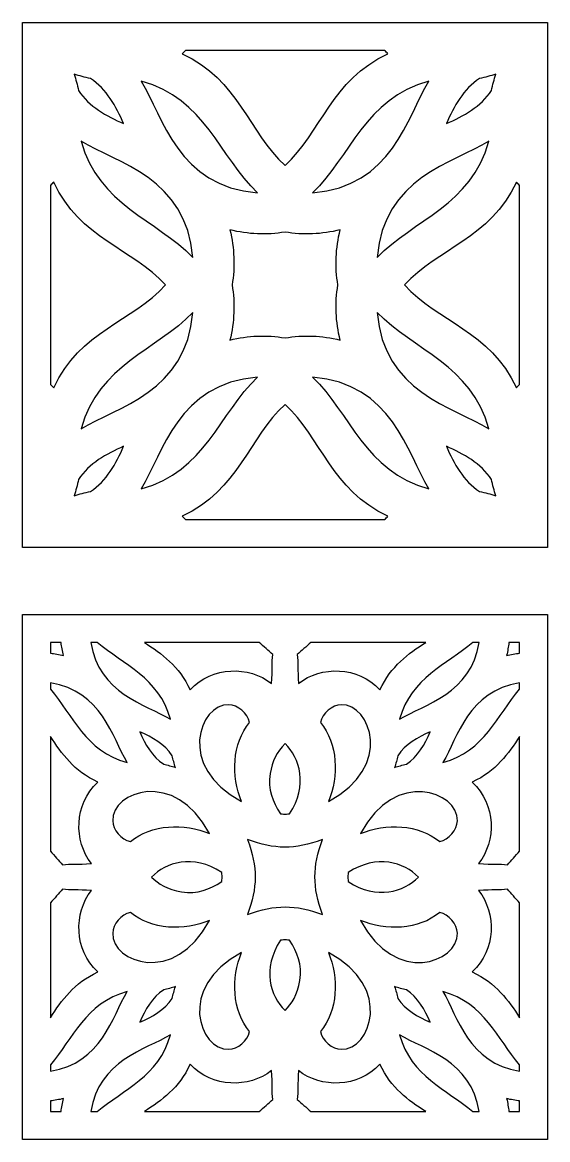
# Model space of a CAD drawing. Header units: millimetres. Extents: x -515 to 516, y -319 to 319.
# Drawn here: x 216 to 516, y -319 to 319 of the extents above; entities that cross this region are included whole.
import ezdxf

# ---------------------------------------------------------------- set-up
doc = ezdxf.new("R2010")
doc.units = ezdxf.units.MM
doc.header["$MEASUREMENT"] = 0
doc.layers.add('layer 1', color=7, linetype='Continuous')

msp = doc.modelspace()

# ---------------------------------------------------------------- linework, layer by layer
at = {"layer": 'layer 1'}
for points, knots in [([(515.6899, 19.2426), (515.6899, 19.2426), (515.6899, 319.2424), (515.6899, 319.2424), (515.6899, 319.2424), (515.6899, 319.2424), (215.7091, 319.2424), (215.7091, 319.2424), (215.7091, 319.2424), (215.7091, 309.1865), (215.7091, 27.4814), (215.7091, 19.2426), (215.7091, 19.2426), (215.7091, 19.2426), (515.6899, 19.2426), (515.6899, 19.2426)], [0, 0, 0, 0, 0.2, 0.2, 0.2, 0.2, 0.4, 0.4, 0.4, 0.4, 0.6, 0.6, 0.6, 0.6, 1, 1, 1, 1]), ([(308.8728, 303.242), (308.8728, 303.242), (422.5403, 303.242), (422.5403, 303.242), (422.5403, 303.242), (423.1589, 302.5968), (423.7845, 301.9613), (424.4452, 301.3414), (424.4452, 301.3414), (392.0903, 286.3244), (386.5092, 256.2877), (365.7101, 237.4771), (365.7101, 237.4771), (365.7101, 237.4771), (365.7101, 237.4771), (365.7101, 237.4771), (365.7101, 237.4771), (344.9039, 256.2884), (339.3299, 286.3237), (306.9679, 301.3435), (306.9679, 301.3435), (307.6286, 301.9627), (308.2613, 302.5968), (308.8728, 303.242)], [0, 0, 0, 0, 0.14285714, 0.14285714, 0.14285714, 0.14285714, 0.28571429, 0.28571429, 0.28571429, 0.28571429, 0.42857143, 0.42857143, 0.42857143, 0.42857143, 0.57142857, 0.57142857, 0.57142857, 0.57142857, 0.71428571, 0.71428571, 0.71428571, 0.71428571, 1, 1, 1, 1]), ([(254.5941, 287.1953), (263.7952, 281.1404), (269.3271, 271.1781), (273.5586, 261.3894), (273.5586, 261.3894), (263.7741, 265.6286), (253.8068, 271.1528), (247.7548, 280.3539), (247.7548, 280.3539), (247.1292, 283.5043), (246.2857, 286.6252), (245.2454, 289.7033), (245.2454, 289.7033), (248.3242, 288.6602), (251.4521, 287.8195), (254.5941, 287.1953)], [0, 0, 0, 0, 0.2, 0.2, 0.2, 0.2, 0.4, 0.4, 0.4, 0.4, 0.6, 0.6, 0.6, 0.6, 1, 1, 1, 1]), ([(476.819, 287.1953), (479.968, 287.8195), (483.096, 288.6623), (486.1677, 289.7012), (486.1677, 289.7012), (485.1274, 286.6252), (484.2909, 283.5022), (483.6654, 280.3504), (483.6654, 280.3504), (477.6063, 271.1528), (467.646, 265.6265), (457.8545, 261.3887), (457.8545, 261.3887), (462.0931, 271.176), (467.6179, 281.1404), (476.819, 287.1953)], [0, 0, 0, 0, 0.2, 0.2, 0.2, 0.2, 0.4, 0.4, 0.4, 0.4, 0.6, 0.6, 0.6, 0.6, 1, 1, 1, 1]), ([(350, 221.8929), (304.6413, 225.418), (295.9252, 265.1921), (283.6383, 285.6693), (283.6383, 285.6693), (320.0209, 275.8651), (328.4348, 242.5177), (350, 221.8929)], [0, 0, 0, 0, 0.33333333, 0.33333333, 0.33333333, 0.33333333, 1, 1, 1, 1]), ([(381.4131, 221.8901), (402.9783, 242.517), (411.3992, 275.8651), (447.7818, 285.6672), (447.7818, 285.6672), (435.495, 265.1921), (426.7718, 225.4173), (381.4131, 221.8901)], [0, 0, 0, 0, 0.33333333, 0.33333333, 0.33333333, 0.33333333, 1, 1, 1, 1]), ([(249.2801, 251.3111), (269.7559, 239.0249), (309.5335, 230.3067), (313.0551, 184.9508), (313.0551, 184.9508), (292.4317, 206.5139), (259.0857, 214.932), (249.2801, 251.3111)], [0, 0, 0, 0, 0.33333333, 0.33333333, 0.33333333, 0.33333333, 1, 1, 1, 1]), ([(418.358, 184.9486), (421.8866, 230.3046), (461.6643, 239.0242), (482.14, 251.3104), (482.14, 251.3104), (472.3344, 214.9299), (438.9884, 206.5104), (418.358, 184.9486)], [0, 0, 0, 0, 0.33333333, 0.33333333, 0.33333333, 0.33333333, 1, 1, 1, 1]), ([(231.7074, 112.4056), (231.7074, 112.4056), (231.7074, 226.0766), (231.7074, 226.0766), (231.7074, 226.0766), (232.354, 226.6895), (232.9867, 227.3215), (233.6052, 227.9794), (233.6052, 227.9794), (248.6264, 195.623), (278.6617, 190.0447), (297.4716, 169.2407), (297.4716, 169.2407), (278.6617, 148.4381), (248.6264, 142.8591), (233.6052, 110.5021), (233.6052, 110.5021), (232.9867, 111.16), (232.354, 111.7926), (231.7074, 112.4056)], [0, 0, 0, 0, 0.16666667, 0.16666667, 0.16666667, 0.16666667, 0.33333333, 0.33333333, 0.33333333, 0.33333333, 0.5, 0.5, 0.5, 0.5, 0.66666667, 0.66666667, 0.66666667, 0.66666667, 1, 1, 1, 1]), ([(499.7058, 112.402), (499.0661, 111.7898), (498.4265, 111.1593), (497.8079, 110.5021), (497.8079, 110.5021), (482.7937, 142.8591), (452.7584, 148.4381), (433.9485, 169.24), (433.9485, 169.24), (452.7584, 190.0419), (482.7937, 195.6202), (497.8079, 227.9794), (497.8079, 227.9794), (498.4265, 227.3215), (499.0661, 226.6902), (499.7058, 226.0773), (499.7058, 226.0773), (499.7058, 226.0773), (499.7058, 112.402), (499.7058, 112.402)], [0, 0, 0, 0, 0.16666667, 0.16666667, 0.16666667, 0.16666667, 0.33333333, 0.33333333, 0.33333333, 0.33333333, 0.5, 0.5, 0.5, 0.5, 0.66666667, 0.66666667, 0.66666667, 0.66666667, 1, 1, 1, 1]), ([(395.9493, 169.2407), (394.1076, 158.8777), (394.6489, 148.0972), (397.1864, 137.7665), (397.1864, 137.7665), (386.8536, 140.3005), (376.078, 140.8404), (365.7101, 138.9994), (365.7101, 138.9994), (365.7101, 138.9994), (365.7101, 139.0023), (365.7101, 139.0023), (365.7101, 139.0023), (355.3422, 140.8411), (344.5665, 140.3012), (334.2338, 137.7665), (334.2338, 137.7665), (336.7713, 148.0993), (337.3055, 158.8798), (335.4709, 169.2421), (335.4709, 169.2421), (335.4709, 169.2421), (335.4639, 169.2421), (335.4639, 169.2421), (335.4639, 169.2421), (337.3055, 179.6051), (336.7713, 190.3835), (334.2338, 200.7149), (334.2338, 200.7149), (344.5665, 198.1809), (355.3422, 197.6411), (365.7101, 199.482), (365.7101, 199.482), (365.7101, 199.482), (365.7101, 199.4799), (365.7101, 199.4799), (365.7101, 199.4799), (376.071, 197.6404), (386.8536, 198.1809), (397.1864, 200.7149), (397.1864, 200.7149), (394.6489, 190.3828), (394.1076, 179.6044), (395.9493, 169.2407)], [0, 0, 0, 0, 0.08333333, 0.08333333, 0.08333333, 0.08333333, 0.16666667, 0.16666667, 0.16666667, 0.16666667, 0.25, 0.25, 0.25, 0.25, 0.33333333, 0.33333333, 0.33333333, 0.33333333, 0.41666667, 0.41666667, 0.41666667, 0.41666667, 0.5, 0.5, 0.5, 0.5, 0.58333333, 0.58333333, 0.58333333, 0.58333333, 0.66666667, 0.66666667, 0.66666667, 0.66666667, 0.75, 0.75, 0.75, 0.75, 0.83333333, 0.83333333, 0.83333333, 0.83333333, 1, 1, 1, 1]), ([(313.0551, 153.5314), (309.5335, 108.1747), (269.7559, 99.4573), (249.2801, 87.1711), (249.2801, 87.1711), (259.0857, 123.5502), (292.4317, 131.9717), (313.0551, 153.5314)], [0, 0, 0, 0, 0.33333333, 0.33333333, 0.33333333, 0.33333333, 1, 1, 1, 1]), ([(482.14, 87.1711), (461.6643, 99.4551), (421.8796, 108.1747), (418.358, 153.5314), (418.358, 153.5314), (438.9884, 131.9675), (472.3344, 123.5495), (482.14, 87.1711)], [0, 0, 0, 0, 0.33333333, 0.33333333, 0.33333333, 0.33333333, 1, 1, 1, 1]), ([(350, 116.5893), (328.4418, 95.9645), (320.0209, 62.6163), (283.6383, 52.8129), (283.6383, 52.8129), (295.9252, 73.29), (304.6413, 113.0642), (350, 116.5893)], [0, 0, 0, 0, 0.33333333, 0.33333333, 0.33333333, 0.33333333, 1, 1, 1, 1]), ([(381.4201, 116.5914), (426.7718, 113.0635), (435.495, 73.2879), (447.7818, 52.8129), (447.7818, 52.8129), (411.3992, 62.6163), (402.9783, 95.9624), (381.4201, 116.5914)], [0, 0, 0, 0, 0.33333333, 0.33333333, 0.33333333, 0.33333333, 1, 1, 1, 1]), ([(422.5474, 35.2422), (422.5474, 35.2422), (308.8728, 35.2422), (308.8728, 35.2422), (308.8728, 35.2422), (308.2613, 35.8861), (307.6286, 36.5201), (306.9679, 37.138), (306.9679, 37.138), (339.3228, 52.1578), (344.9039, 82.1917), (365.7101, 101.003), (365.7101, 101.003), (386.5092, 82.1917), (392.0903, 52.1556), (424.4452, 37.138), (424.4452, 37.138), (423.7915, 36.5201), (423.1589, 35.8861), (422.5474, 35.2422)], [0, 0, 0, 0, 0.16666667, 0.16666667, 0.16666667, 0.16666667, 0.33333333, 0.33333333, 0.33333333, 0.33333333, 0.5, 0.5, 0.5, 0.5, 0.66666667, 0.66666667, 0.66666667, 0.66666667, 1, 1, 1, 1]), ([(254.6011, 51.2861), (251.4451, 50.6627), (248.3242, 49.8213), (245.2454, 48.7824), (245.2454, 48.7824), (246.2857, 51.8562), (247.1292, 54.9813), (247.7548, 58.1311), (247.7548, 58.1311), (253.8068, 67.3294), (263.7741, 72.857), (273.5586, 77.0935), (273.5586, 77.0935), (269.3271, 67.3041), (263.7952, 57.341), (254.6011, 51.2861)], [0, 0, 0, 0, 0.2, 0.2, 0.2, 0.2, 0.4, 0.4, 0.4, 0.4, 0.6, 0.6, 0.6, 0.6, 1, 1, 1, 1]), ([(476.819, 51.284), (467.6179, 57.3389), (462.0931, 67.3055), (457.8545, 77.0928), (457.8545, 77.0928), (467.646, 72.8549), (477.6063, 67.3287), (483.6654, 58.1276), (483.6654, 58.1276), (484.2909, 54.9792), (485.1274, 51.8562), (486.1677, 48.7803), (486.1677, 48.7803), (483.096, 49.8199), (479.968, 50.662), (476.819, 51.284)], [0, 0, 0, 0, 0.2, 0.2, 0.2, 0.2, 0.4, 0.4, 0.4, 0.4, 0.6, 0.6, 0.6, 0.6, 1, 1, 1, 1]), ([(515.6899, -318.9111), (515.6899, -318.9111), (515.6899, -18.9099), (515.6899, -18.9099), (515.6899, -18.9099), (515.6899, -18.9099), (215.7091, -18.9099), (215.7091, -18.9099), (215.7091, -18.9099), (215.7091, -18.9099), (215.7091, -318.9111), (215.7091, -318.9111), (215.7091, -318.9111), (215.7091, -318.9111), (515.6899, -318.9111), (515.6899, -318.9111)], [0, 0, 0, 0, 0.2, 0.2, 0.2, 0.2, 0.4, 0.4, 0.4, 0.4, 0.6, 0.6, 0.6, 0.6, 1, 1, 1, 1]), ([(231.7074, -34.911), (231.7074, -34.911), (237.8508, -34.911), (237.8508, -34.911), (237.8508, -34.911), (238.1249, -37.4119), (238.5537, -39.9065), (239.1582, -42.3618), (239.1582, -42.3618), (236.7051, -41.7587), (234.2097, -41.3321), (231.7074, -41.053), (231.7074, -41.053), (231.7074, -41.053), (231.7074, -34.911), (231.7074, -34.911)], [0, 0, 0, 0, 0.2, 0.2, 0.2, 0.2, 0.4, 0.4, 0.4, 0.4, 0.6, 0.6, 0.6, 0.6, 1, 1, 1, 1]), ([(258.4882, -34.911), (273.2985, -47.7454), (293.8094, -54.8785), (300.2411, -78.7402), (300.2411, -78.7402), (286.1266, -70.2701), (259.2685, -64.1422), (254.8401, -34.911), (254.8401, -34.911), (254.8401, -34.911), (258.4882, -34.911), (258.4882, -34.911)], [0, 0, 0, 0, 0.25, 0.25, 0.25, 0.25, 0.5, 0.5, 0.5, 0.5, 1, 1, 1, 1]), ([(350.9349, -34.911), (353.5708, -37.3416), (356.2067, -39.6486), (358.8286, -41.8325), (358.8286, -41.8325), (357.957, -46.7184), (358.6599, -50.1262), (357.9851, -58.3495), (357.9851, -58.3495), (345.0234, -48.2395), (324.2806, -48.3836), (311.5087, -61.966), (311.5087, -61.966), (305.2177, -48.4012), (295.2574, -41.3742), (285.3745, -34.911), (285.3745, -34.911), (285.3745, -34.911), (350.9349, -34.911), (350.9349, -34.911)], [0, 0, 0, 0, 0.16666667, 0.16666667, 0.16666667, 0.16666667, 0.33333333, 0.33333333, 0.33333333, 0.33333333, 0.5, 0.5, 0.5, 0.5, 0.66666667, 0.66666667, 0.66666667, 0.66666667, 1, 1, 1, 1]), ([(380.4852, -34.911), (380.4852, -34.911), (446.0456, -34.911), (446.0456, -34.911), (446.0456, -34.911), (436.1557, -41.3742), (426.2025, -48.4012), (419.9044, -61.966), (419.9044, -61.966), (407.1396, -48.3836), (386.3967, -48.2395), (373.4351, -58.3495), (373.4351, -58.3495), (372.7603, -50.1508), (373.4561, -46.7149), (372.5916, -41.8325), (372.5916, -41.8325), (375.2134, -39.6486), (377.8423, -37.3416), (380.4852, -34.911)], [0, 0, 0, 0, 0.16666667, 0.16666667, 0.16666667, 0.16666667, 0.33333333, 0.33333333, 0.33333333, 0.33333333, 0.5, 0.5, 0.5, 0.5, 0.66666667, 0.66666667, 0.66666667, 0.66666667, 1, 1, 1, 1]), ([(476.58, -34.911), (472.1517, -64.1422), (445.2935, -70.2701), (431.1791, -78.7402), (431.1791, -78.7402), (437.6107, -54.8785), (458.1146, -47.7454), (472.9319, -34.911), (472.9319, -34.911), (472.9319, -34.911), (476.58, -34.911), (476.58, -34.911)], [0, 0, 0, 0, 0.25, 0.25, 0.25, 0.25, 0.5, 0.5, 0.5, 0.5, 1, 1, 1, 1]), ([(493.5694, -34.911), (493.5694, -34.911), (499.7058, -34.911), (499.7058, -34.911), (499.7058, -34.911), (499.7058, -34.911), (499.7058, -41.053), (499.7058, -41.053), (499.7058, -41.053), (497.2104, -41.3321), (494.7151, -41.7587), (492.2619, -42.3618), (492.2619, -42.3618), (492.8664, -39.9065), (493.2882, -37.4119), (493.5694, -34.911)], [0, 0, 0, 0, 0.2, 0.2, 0.2, 0.2, 0.4, 0.4, 0.4, 0.4, 0.6, 0.6, 0.6, 0.6, 1, 1, 1, 1]), ([(231.7074, -58.0465), (260.9414, -62.4735), (267.0637, -89.3267), (275.5338, -103.4419), (275.5338, -103.4419), (251.677, -97.0137), (244.5425, -76.5071), (231.7074, -61.6939), (231.7074, -61.6939), (231.7074, -61.6939), (231.7074, -58.0465), (231.7074, -58.0465)], [0, 0, 0, 0, 0.25, 0.25, 0.25, 0.25, 0.5, 0.5, 0.5, 0.5, 1, 1, 1, 1]), ([(499.7058, -61.6975), (486.8777, -76.5071), (479.7361, -97.0137), (455.8864, -103.4419), (455.8864, -103.4419), (464.3494, -89.3267), (470.4788, -62.4735), (499.7058, -58.0465), (499.7058, -58.0465), (499.7058, -58.0465), (499.7058, -61.6975), (499.7058, -61.6975)], [0, 0, 0, 0, 0.25, 0.25, 0.25, 0.25, 0.5, 0.5, 0.5, 0.5, 1, 1, 1, 1]), ([(340.8622, -125.7761), (303.3971, -105.791), (317.0055, -70.048), (333.5871, -70.5063), (333.5871, -70.5063), (338.7324, -70.6476), (344.3557, -75.3606), (345.4803, -80.5924), (345.4803, -80.5924), (335.3444, -92.5974), (334.9929, -111.3861), (340.8622, -125.7761)], [0, 0, 0, 0, 0.25, 0.25, 0.25, 0.25, 0.5, 0.5, 0.5, 0.5, 1, 1, 1, 1]), ([(390.5579, -125.7761), (396.4132, -111.4248), (396.0898, -92.6185), (385.9328, -80.5924), (385.9328, -80.5924), (387.0574, -75.3606), (392.6877, -70.6476), (397.833, -70.5063), (397.833, -70.5063), (414.4077, -70.048), (428.0441, -105.7804), (390.5579, -125.7761)], [0, 0, 0, 0, 0.25, 0.25, 0.25, 0.25, 0.5, 0.5, 0.5, 0.5, 1, 1, 1, 1]), ([(231.7074, -88.5753), (238.1741, -98.4639), (245.2032, -108.4192), (258.7624, -114.713), (258.7624, -114.713), (245.1821, -127.487), (245.0345, -148.227), (255.1494, -161.1915), (255.1494, -161.1915), (246.9464, -161.8579), (243.5092, -161.1634), (238.631, -162.0308), (238.631, -162.0308), (236.445, -159.4132), (234.1394, -156.7779), (231.7074, -154.1392), (231.7074, -154.1392), (231.7074, -154.1392), (231.7074, -88.5753), (231.7074, -88.5753)], [0, 0, 0, 0, 0.16666667, 0.16666667, 0.16666667, 0.16666667, 0.33333333, 0.33333333, 0.33333333, 0.33333333, 0.5, 0.5, 0.5, 0.5, 0.66666667, 0.66666667, 0.66666667, 0.66666667, 1, 1, 1, 1]), ([(282.7808, -85.9865), (289.8169, -89.0308), (296.9866, -93.0065), (301.3376, -99.6208), (301.3376, -99.6208), (301.7875, -101.8863), (302.392, -104.1293), (303.1371, -106.3414), (303.1371, -106.3414), (300.9229, -105.5935), (298.6806, -104.9904), (296.4172, -104.5426), (296.4172, -104.5426), (289.8029, -100.1895), (285.8314, -93.024), (282.7808, -85.9865)], [0, 0, 0, 0, 0.2, 0.2, 0.2, 0.2, 0.4, 0.4, 0.4, 0.4, 0.6, 0.6, 0.6, 0.6, 1, 1, 1, 1]), ([(428.2761, -106.3414), (429.0282, -104.1293), (429.6327, -101.8863), (430.0825, -99.6208), (430.0825, -99.6208), (434.4336, -93.0065), (441.5962, -89.0308), (448.6394, -85.9865), (448.6394, -85.9865), (445.5887, -93.024), (441.6173, -100.1895), (435.0029, -104.5426), (435.0029, -104.5426), (432.7395, -104.9904), (430.4902, -105.5935), (428.2761, -106.3414)], [0, 0, 0, 0, 0.2, 0.2, 0.2, 0.2, 0.4, 0.4, 0.4, 0.4, 0.6, 0.6, 0.6, 0.6, 1, 1, 1, 1]), ([(499.7058, -154.1462), (497.2807, -156.7815), (494.9681, -159.4132), (492.7891, -162.0308), (492.7891, -162.0308), (487.9039, -161.1634), (484.4948, -161.8614), (476.2707, -161.1915), (476.2707, -161.1915), (486.3856, -148.227), (486.238, -127.487), (472.6578, -114.713), (472.6578, -114.713), (486.2169, -108.4192), (493.239, -98.4674), (499.7058, -88.5823), (499.7058, -88.5823), (499.7058, -88.5823), (499.7058, -154.1462), (499.7058, -154.1462)], [0, 0, 0, 0, 0.16666667, 0.16666667, 0.16666667, 0.16666667, 0.33333333, 0.33333333, 0.33333333, 0.33333333, 0.5, 0.5, 0.5, 0.5, 0.66666667, 0.66666667, 0.66666667, 0.66666667, 1, 1, 1, 1]), ([(368.346, -132.7644), (365.0775, -133.17), (366.3427, -133.1735), (363.0742, -132.7644), (363.0742, -132.7644), (358.6458, -125.9244), (355.785, -118.9642), (357.2822, -109.8306), (357.2822, -109.8306), (358.4068, -102.9723), (360.9303, -97.3385), (365.7101, -92.7133), (365.7101, -92.7133), (374.2012, -100.9374), (378.8967, -116.4485), (368.346, -132.7644)], [0, 0, 0, 0, 0.2, 0.2, 0.2, 0.2, 0.4, 0.4, 0.4, 0.4, 0.6, 0.6, 0.6, 0.6, 1, 1, 1, 1]), ([(322.5725, -144.0672), (308.2191, -138.2078), (289.4163, -138.529), (277.3895, -148.6853), (277.3895, -148.6853), (272.1598, -147.56), (267.4433, -141.9332), (267.3027, -136.7935), (267.3027, -136.7935), (266.8458, -120.2126), (302.5747, -106.5782), (322.5725, -144.0672)], [0, 0, 0, 0, 0.25, 0.25, 0.25, 0.25, 0.5, 0.5, 0.5, 0.5, 1, 1, 1, 1]), ([(464.1174, -136.7935), (463.9769, -141.9332), (459.2603, -147.56), (454.0307, -148.6853), (454.0307, -148.6853), (442.025, -138.5501), (423.2362, -138.1902), (408.8406, -144.0672), (408.8406, -144.0672), (428.8314, -106.5993), (464.5743, -120.2091), (464.1174, -136.7935)], [0, 0, 0, 0, 0.25, 0.25, 0.25, 0.25, 0.5, 0.5, 0.5, 0.5, 1, 1, 1, 1]), ([(387.0926, -147.5284), (381.3779, -163.0542), (381.2866, -174.5334), (387.0926, -190.299), (387.0926, -190.299), (371.5723, -184.5773), (360.0868, -184.4923), (344.3276, -190.299), (344.3276, -190.299), (350.0071, -174.8722), (350.1687, -163.386), (344.3276, -147.5248), (344.3276, -147.5248), (359.7072, -153.1938), (371.1998, -153.3808), (387.0926, -147.5284)], [0, 0, 0, 0, 0.2, 0.2, 0.2, 0.2, 0.4, 0.4, 0.4, 0.4, 0.6, 0.6, 0.6, 0.6, 1, 1, 1, 1]), ([(306.6235, -177.3416), (298.4346, -176.0011), (293.3033, -172.8296), (289.5147, -168.9137), (289.5147, -168.9137), (297.4927, -160.6728), (312.9989, -155.5647), (329.5594, -166.275), (329.5594, -166.275), (329.9671, -169.5456), (329.9671, -168.279), (329.5594, -171.5489), (329.5594, -171.5489), (322.7201, -175.973), (315.7613, -178.8374), (306.6235, -177.3416)], [0, 0, 0, 0, 0.2, 0.2, 0.2, 0.2, 0.4, 0.4, 0.4, 0.4, 0.6, 0.6, 0.6, 0.6, 1, 1, 1, 1]), ([(401.8537, -166.275), (418.1893, -155.713), (433.7517, -160.4963), (441.9055, -168.9137), (441.9055, -168.9137), (433.6814, -177.3978), (418.1682, -182.0968), (401.8537, -171.5524), (401.8537, -171.5524), (401.453, -168.2825), (401.453, -169.5456), (401.8537, -166.275)], [0, 0, 0, 0, 0.25, 0.25, 0.25, 0.25, 0.5, 0.5, 0.5, 0.5, 1, 1, 1, 1]), ([(231.7074, -183.6846), (234.1394, -181.0459), (236.445, -178.4142), (238.631, -175.7931), (238.631, -175.7931), (243.5162, -176.6604), (246.9254, -175.9653), (255.1494, -176.6323), (255.1494, -176.6323), (245.0345, -189.6003), (245.1821, -210.3404), (258.7624, -223.1108), (258.7624, -223.1108), (245.2032, -229.404), (238.1741, -239.36), (231.7074, -249.2481), (231.7074, -249.2481), (231.7074, -249.2481), (231.7074, -183.6846), (231.7074, -183.6846)], [0, 0, 0, 0, 0.16666667, 0.16666667, 0.16666667, 0.16666667, 0.33333333, 0.33333333, 0.33333333, 0.33333333, 0.5, 0.5, 0.5, 0.5, 0.66666667, 0.66666667, 0.66666667, 0.66666667, 1, 1, 1, 1]), ([(499.7058, -249.2412), (493.239, -239.3565), (486.2169, -229.404), (472.6578, -223.1108), (472.6578, -223.1108), (486.238, -210.3404), (486.3856, -189.6003), (476.2707, -176.6323), (476.2707, -176.6323), (484.4737, -175.9653), (487.9109, -176.6604), (492.7891, -175.7931), (492.7891, -175.7931), (494.9681, -178.4107), (497.2807, -181.0424), (499.7058, -183.6811), (499.7058, -183.6811), (499.7058, -183.6811), (499.7058, -249.2412), (499.7058, -249.2412)], [0, 0, 0, 0, 0.16666667, 0.16666667, 0.16666667, 0.16666667, 0.33333333, 0.33333333, 0.33333333, 0.33333333, 0.5, 0.5, 0.5, 0.5, 0.66666667, 0.66666667, 0.66666667, 0.66666667, 1, 1, 1, 1]), ([(277.3895, -189.1385), (289.3952, -199.2773), (308.1839, -199.6336), (322.5725, -193.7566), (322.5725, -193.7566), (302.5888, -231.228), (266.8458, -217.6148), (267.3027, -201.0303), (267.3027, -201.0303), (267.4433, -195.8907), (272.1598, -190.2674), (277.3895, -189.1385)], [0, 0, 0, 0, 0.25, 0.25, 0.25, 0.25, 0.5, 0.5, 0.5, 0.5, 1, 1, 1, 1]), ([(408.8406, -193.7566), (423.2011, -199.6161), (442.0039, -199.2948), (454.0307, -189.1385), (454.0307, -189.1385), (459.2603, -190.2674), (463.9769, -195.8907), (464.1174, -201.0303), (464.1174, -201.0303), (464.5743, -217.6148), (428.8384, -231.2456), (408.8406, -193.7566)], [0, 0, 0, 0, 0.25, 0.25, 0.25, 0.25, 0.5, 0.5, 0.5, 0.5, 1, 1, 1, 1]), ([(363.0742, -205.0594), (366.3427, -204.6503), (365.0775, -204.6503), (368.346, -205.0594), (368.346, -205.0594), (372.7673, -211.9029), (375.6352, -218.8596), (374.138, -227.9968), (374.138, -227.9968), (372.7954, -236.1885), (369.6323, -241.3141), (365.7101, -245.1098), (365.7101, -245.1098), (357.2189, -236.8865), (352.5235, -221.3753), (363.0742, -205.0594)], [0, 0, 0, 0, 0.2, 0.2, 0.2, 0.2, 0.4, 0.4, 0.4, 0.4, 0.6, 0.6, 0.6, 0.6, 1, 1, 1, 1]), ([(340.8622, -212.0477), (335.007, -226.4026), (335.3233, -245.2089), (345.4803, -257.2316), (345.4803, -257.2316), (344.3557, -262.4633), (338.7324, -267.18), (333.5871, -267.3208), (333.5871, -267.3208), (317.0055, -267.776), (303.376, -232.0434), (340.8622, -212.0477)], [0, 0, 0, 0, 0.25, 0.25, 0.25, 0.25, 0.5, 0.5, 0.5, 0.5, 1, 1, 1, 1]), ([(390.5579, -212.0477), (428.023, -232.0329), (414.4077, -267.776), (397.833, -267.3208), (397.833, -267.3208), (392.6877, -267.18), (387.0574, -262.4633), (385.9328, -257.2316), (385.9328, -257.2316), (396.0758, -245.23), (396.4272, -226.4377), (390.5579, -212.0477)], [0, 0, 0, 0, 0.25, 0.25, 0.25, 0.25, 0.5, 0.5, 0.5, 0.5, 1, 1, 1, 1]), ([(231.7074, -276.1297), (244.5425, -261.3203), (251.677, -240.8101), (275.5338, -234.382), (275.5338, -234.382), (267.0637, -248.4971), (260.9414, -275.3538), (231.7074, -279.781), (231.7074, -279.781), (231.7074, -279.781), (231.7074, -276.1297), (231.7074, -276.1297)], [0, 0, 0, 0, 0.25, 0.25, 0.25, 0.25, 0.5, 0.5, 0.5, 0.5, 1, 1, 1, 1]), ([(296.4172, -233.2847), (298.6806, -232.837), (300.9229, -232.2304), (303.1371, -231.4825), (303.1371, -231.4825), (302.392, -233.6945), (301.7875, -235.941), (301.3376, -238.203), (301.3376, -238.203), (296.9866, -244.8174), (289.8169, -248.7931), (282.7808, -251.8376), (282.7808, -251.8376), (285.8314, -244.8033), (289.8029, -237.6386), (296.4172, -233.2847)], [0, 0, 0, 0, 0.2, 0.2, 0.2, 0.2, 0.4, 0.4, 0.4, 0.4, 0.6, 0.6, 0.6, 0.6, 1, 1, 1, 1]), ([(448.6394, -251.8376), (441.5962, -248.7931), (434.4336, -244.8174), (430.0825, -238.203), (430.0825, -238.203), (429.6327, -235.941), (429.0282, -233.6945), (428.2761, -231.4825), (428.2761, -231.4825), (430.4902, -232.2304), (432.7395, -232.837), (435.0029, -233.2847), (435.0029, -233.2847), (441.6173, -237.6386), (445.5887, -244.8033), (448.6394, -251.8376)], [0, 0, 0, 0, 0.2, 0.2, 0.2, 0.2, 0.4, 0.4, 0.4, 0.4, 0.6, 0.6, 0.6, 0.6, 1, 1, 1, 1]), ([(499.7058, -279.7774), (470.4788, -275.3502), (464.3494, -248.4971), (455.8864, -234.382), (455.8864, -234.382), (479.7361, -240.8101), (486.8777, -261.3167), (499.7058, -276.1261), (499.7058, -276.1261), (499.7058, -276.1261), (499.7058, -279.7774), (499.7058, -279.7774)], [0, 0, 0, 0, 0.25, 0.25, 0.25, 0.25, 0.5, 0.5, 0.5, 0.5, 1, 1, 1, 1]), ([(254.8401, -302.9092), (259.2755, -273.6852), (286.1266, -267.5536), (300.2411, -259.0836), (300.2411, -259.0836), (293.8165, -282.9419), (273.3056, -290.0786), (258.4953, -302.9092), (258.4953, -302.9092), (258.4953, -302.9092), (254.8401, -302.9092), (254.8401, -302.9092)], [0, 0, 0, 0, 0.25, 0.25, 0.25, 0.25, 0.5, 0.5, 0.5, 0.5, 1, 1, 1, 1]), ([(472.9249, -302.9092), (458.1146, -290.0786), (437.6037, -282.9419), (431.1791, -259.0836), (431.1791, -259.0836), (445.2935, -267.5536), (472.1447, -273.6852), (476.58, -302.9092), (476.58, -302.9092), (476.58, -302.9092), (472.9249, -302.9092), (472.9249, -302.9092)], [0, 0, 0, 0, 0.25, 0.25, 0.25, 0.25, 0.5, 0.5, 0.5, 0.5, 1, 1, 1, 1]), ([(350.9419, -302.9092), (350.9419, -302.9092), (285.3816, -302.9092), (285.3816, -302.9092), (285.3816, -302.9092), (295.2645, -296.4462), (305.2177, -289.4188), (311.5087, -275.8617), (311.5087, -275.8617), (324.2806, -289.44), (345.0234, -289.5847), (357.9851, -279.474), (357.9851, -279.474), (358.6529, -287.6728), (357.964, -291.1121), (358.8286, -295.9946), (358.8286, -295.9946), (356.2067, -298.175), (353.5779, -300.4819), (350.9419, -302.9092)], [0, 0, 0, 0, 0.16666667, 0.16666667, 0.16666667, 0.16666667, 0.33333333, 0.33333333, 0.33333333, 0.33333333, 0.5, 0.5, 0.5, 0.5, 0.66666667, 0.66666667, 0.66666667, 0.66666667, 1, 1, 1, 1]), ([(380.4782, -302.9092), (377.8423, -300.4819), (375.2064, -298.175), (372.5916, -295.9946), (372.5916, -295.9946), (373.4561, -291.1053), (372.7603, -287.6973), (373.4351, -279.474), (373.4351, -279.474), (386.3967, -289.5847), (407.1396, -289.44), (419.9044, -275.8617), (419.9044, -275.8617), (426.2025, -289.4188), (436.1557, -296.4462), (446.0386, -302.9092), (446.0386, -302.9092), (446.0386, -302.9092), (380.4782, -302.9092), (380.4782, -302.9092)], [0, 0, 0, 0, 0.16666667, 0.16666667, 0.16666667, 0.16666667, 0.33333333, 0.33333333, 0.33333333, 0.33333333, 0.5, 0.5, 0.5, 0.5, 0.66666667, 0.66666667, 0.66666667, 0.66666667, 1, 1, 1, 1]), ([(231.7074, -296.7708), (234.2097, -296.4921), (236.7051, -296.0651), (239.1582, -295.4655), (239.1582, -295.4655), (238.5537, -297.9174), (238.1249, -300.4078), (237.8508, -302.9092), (237.8508, -302.9092), (237.8508, -302.9092), (231.7074, -302.9092), (231.7074, -302.9092), (231.7074, -302.9092), (231.7074, -302.9092), (231.7074, -296.7708), (231.7074, -296.7708)], [0, 0, 0, 0, 0.2, 0.2, 0.2, 0.2, 0.4, 0.4, 0.4, 0.4, 0.6, 0.6, 0.6, 0.6, 1, 1, 1, 1]), ([(499.7058, -302.9092), (499.7058, -302.9092), (493.5694, -302.9092), (493.5694, -302.9092), (493.5694, -302.9092), (493.2882, -300.4078), (492.8664, -297.9174), (492.2619, -295.4655), (492.2619, -295.4655), (494.7151, -296.0651), (497.2104, -296.4921), (499.7058, -296.7708), (499.7058, -296.7708), (499.7058, -296.7708), (499.7058, -302.9092), (499.7058, -302.9092)], [0, 0, 0, 0, 0.2, 0.2, 0.2, 0.2, 0.4, 0.4, 0.4, 0.4, 0.6, 0.6, 0.6, 0.6, 1, 1, 1, 1])]:
    msp.add_open_spline(points, degree=3, knots=knots, dxfattribs=at)

doc.saveas('drawing.dxf')
